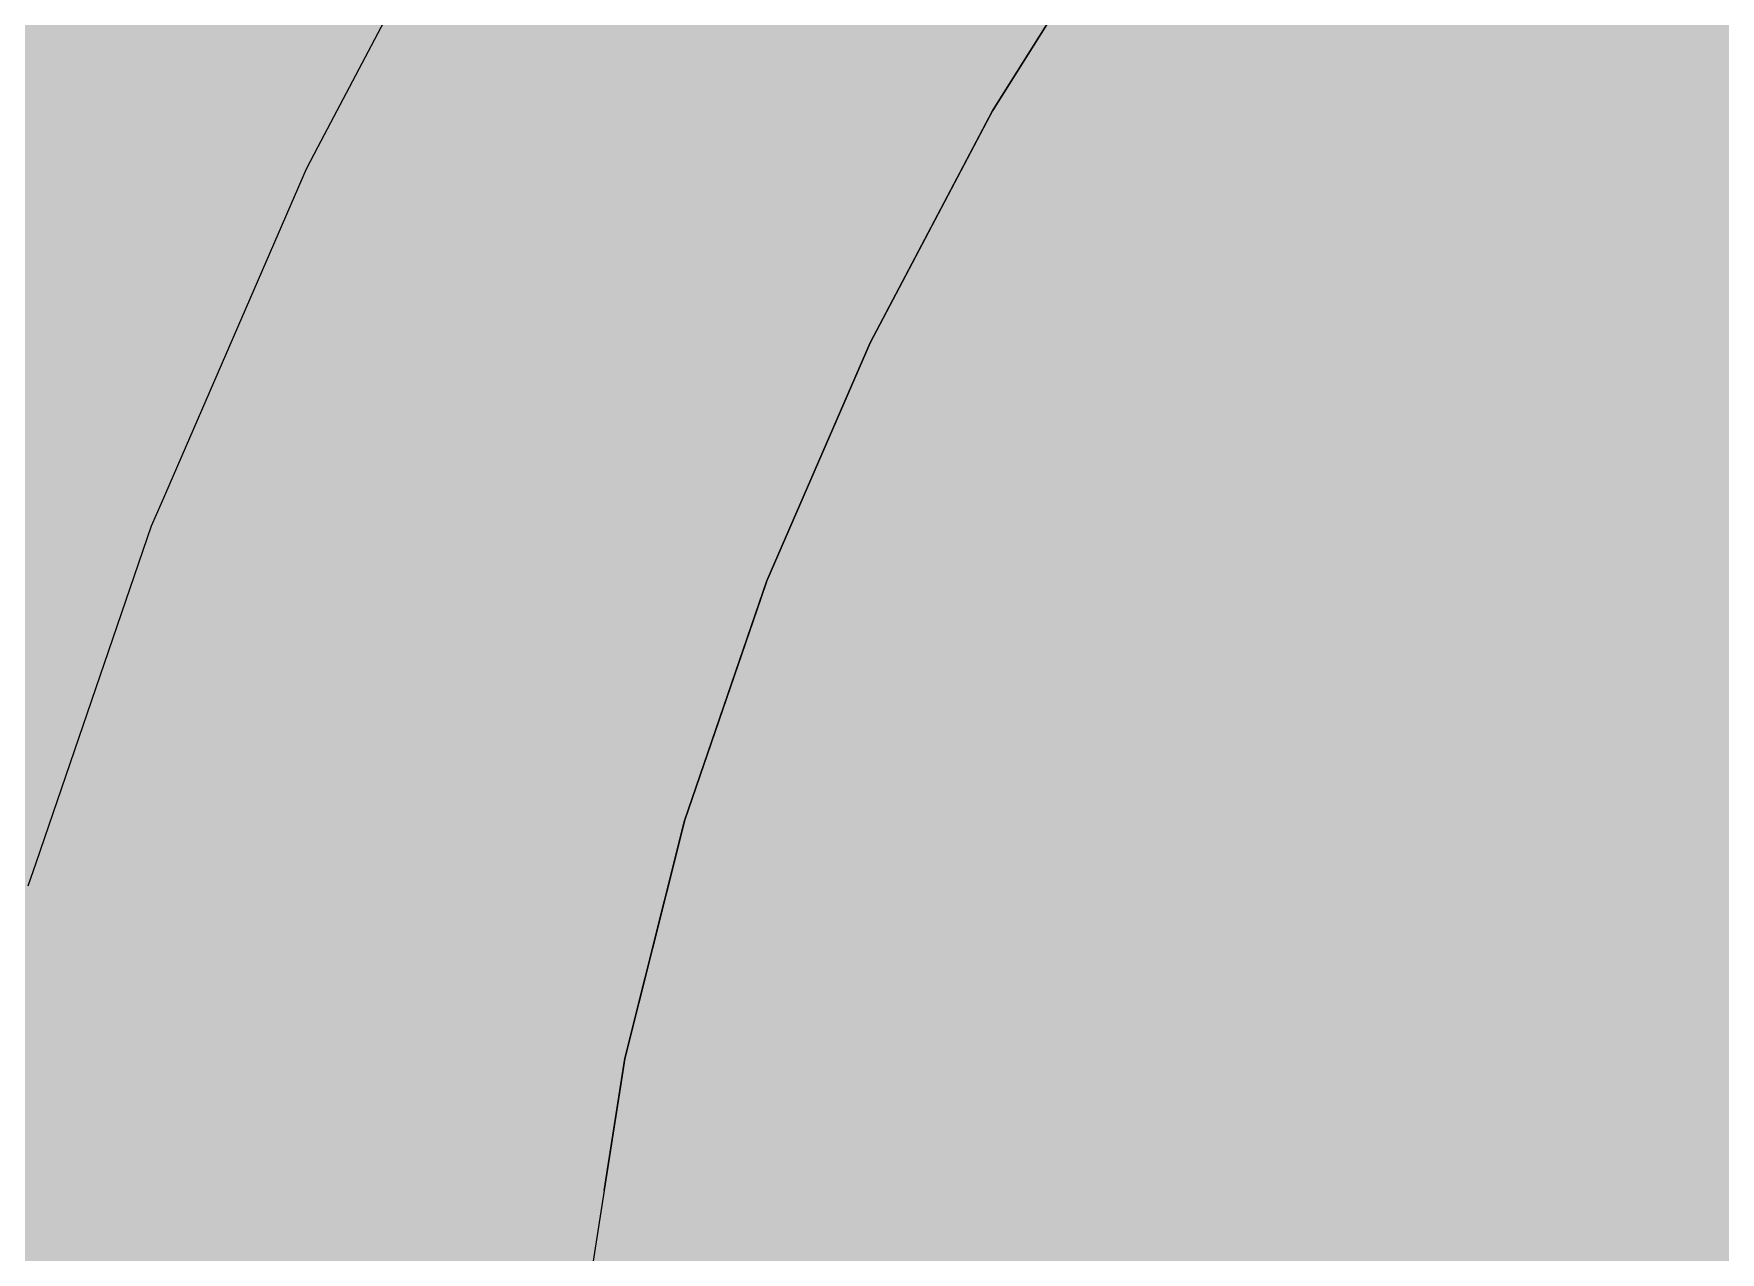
# Model space of a CAD drawing. Extents: x 0 to 297, y 0 to 210.
# Drawn here: x 194.43 to 199.47, y 174.85 to 178.48 of the extents above; entities that cross this region are included whole.
import ezdxf

# ---------------------------------------------------------------- set-up
doc = ezdxf.new("R2010")
doc.units = 0
doc.layers.add('SOMBRA', color=8, linetype='CONTINUOUS')
doc.layers.add('VISIBLE', color=7, linetype='CONTINUOUS')

msp = doc.modelspace()

# ---------------------------------------------------------------- linework, layer by layer
at = {"layer": 'SOMBRA', "color": 254}
for points in [[(199.1991, 180.6209), (234.5545, 160.2085), (199.7031, 181.0277)], [(234.5545, 160.2085), (199.1991, 180.6209), (199.1602, 180.5832)], [(198.6736, 180.1116), (234.029, 159.6991), (199.1602, 180.5832)], [(234.5545, 160.2085), (199.1602, 180.5832), (234.029, 159.6991)], [(234.029, 159.6991), (198.6736, 180.1116), (198.6367, 180.0693)], [(198.1759, 179.5408), (233.5312, 159.1283), (198.6367, 180.0693)], [(234.029, 159.6991), (198.6367, 180.0693), (233.5312, 159.1283)]]:
    msp.add_solid(points, dxfattribs=at)
at = {"layer": 'SOMBRA', "color": 253}
for points in [[(192.9688, 180.7539), (192.4549, 179.7806), (195.1031, 178.2516)], [(195.7972, 179.1209), (192.9688, 180.7539), (195.1031, 178.2516)], [(192.4549, 179.7806), (192.4199, 179.7144), (195.2483, 178.0814)], [(192.4549, 179.7806), (195.2483, 178.0814), (195.1031, 178.2516)], [(192.4199, 179.7144), (191.9869, 178.7161), (194.6351, 177.1871)], [(195.2483, 178.0814), (192.4199, 179.7144), (194.6351, 177.1871)], [(233.5312, 159.1283), (198.1759, 179.5408), (198.1417, 179.4947)], [(197.9991, 179.5227), (198.1145, 179.5003), (197.4688, 178.1559)], [(197.8747, 179.5217), (197.9991, 179.5227), (197.4688, 178.1559)], [(197.7433, 179.4974), (197.8747, 179.5217), (197.4688, 178.1559)], [(198.1145, 179.5003), (198.2188, 179.4549), (197.4688, 178.1559)], [(197.6072, 179.4501), (197.7433, 179.4974), (197.4688, 178.1559)], [(197.7144, 178.9183), (233.0698, 158.5059), (198.1417, 179.4947)], [(233.5312, 159.1283), (198.1417, 179.4947), (233.0698, 158.5059)], [(198.2188, 179.4549), (198.3103, 179.3873), (197.4688, 178.1559)], [(197.4688, 179.3806), (197.6072, 179.4501), (197.4688, 178.1559)], [(197.3303, 179.2902), (197.4688, 179.3806), (197.4688, 178.1559)], [(198.3103, 179.3873), (198.3873, 179.2986), (197.4688, 178.1559)], [(197.1943, 179.1804), (197.3303, 179.2902), (197.4688, 178.1559)], [(198.3873, 179.2986), (198.4487, 179.1903), (197.4688, 178.1559)], [(195.819, 178.3032), (193.7945, 178.484), (194.1029, 179.1949)], [(195.819, 178.3032), (194.1029, 179.1949), (196.1953, 178.549)], [(197.0629, 179.053), (197.1943, 179.1804), (197.4688, 178.1559)], [(198.4487, 179.1903), (198.4933, 179.0644), (197.4688, 178.1559)], [(195.7972, 179.1209), (195.1031, 178.2516), (195.2833, 178.1476)], [(196.9384, 178.9103), (197.0629, 179.053), (197.4688, 178.1559)], [(198.4933, 179.0644), (198.5204, 178.9229), (197.4688, 178.1559)], [(196.8231, 178.7547), (196.9384, 178.9103), (197.4688, 178.1559)], [(198.5204, 178.9229), (198.5294, 178.7682), (197.4688, 178.1559)], [(233.0698, 158.5059), (197.7144, 178.9183), (197.6835, 178.8692)], [(197.2972, 178.2549), (232.6525, 157.8425), (197.6835, 178.8692)], [(233.0698, 158.5059), (197.6835, 178.8692), (232.6525, 157.8425)], [(199.7802, 178.7752), (199.6796, 178.3749), (199.2288, 178.3302)], [(199.3089, 178.6489), (199.7802, 178.7752), (199.2288, 178.3302)], [(196.7188, 178.5889), (196.8231, 178.7547), (197.4688, 178.1559)], [(198.5294, 178.7682), (198.5204, 178.6031), (197.4688, 178.1559)], [(191.9869, 178.7161), (191.9574, 178.6481), (194.7859, 177.0151)], [(191.9869, 178.7161), (194.7859, 177.0151), (194.6351, 177.1871)], [(196.4589, 178.4676), (196.3519, 178.5006), (196.5687, 178.6755)], [(196.4589, 178.4676), (196.5687, 178.6755), (196.6343, 178.6376)], [(198.7308, 178.6926), (198.6983, 178.4853), (198.6087, 178.4613)], [(198.6388, 178.6535), (198.7308, 178.6926), (198.6087, 178.4613)], [(196.5326, 178.4449), (196.4589, 178.4676), (196.6343, 178.6376)], [(196.5326, 178.4449), (196.6343, 178.6376), (196.6784, 178.6122)], [(198.5769, 178.6272), (198.5484, 178.4451), (198.5111, 178.4352)], [(198.5387, 178.6109), (198.5769, 178.6272), (198.5111, 178.4352)], [(198.6388, 178.6535), (198.6087, 178.4613), (198.5484, 178.4451)], [(198.5769, 178.6272), (198.6388, 178.6535), (198.5484, 178.4451)], [(199.3089, 178.6489), (199.2288, 178.3302), (198.9518, 178.3028)], [(199.0193, 178.5713), (199.3089, 178.6489), (198.9518, 178.3028)], [(196.582, 178.4296), (196.5326, 178.4449), (196.6784, 178.6122)], [(196.582, 178.4296), (196.6784, 178.6122), (196.7057, 178.5964)], [(196.6127, 178.4201), (196.582, 178.4296), (196.7057, 178.5964)], [(196.6127, 178.4201), (196.7057, 178.5964), (196.7188, 178.5889)], [(196.6273, 178.4156), (196.6127, 178.4201), (196.7188, 178.5889)], [(196.6273, 178.4156), (196.7188, 178.5889), (197.4688, 178.1559)], [(198.5204, 178.6031), (198.4933, 178.4304), (197.4688, 178.1559)], [(198.5387, 178.6109), (198.5111, 178.4352), (198.4933, 178.4304)], [(198.5204, 178.6031), (198.5387, 178.6109), (198.4933, 178.4304)], [(196.0786, 178.28), (195.819, 178.3032), (196.1953, 178.549)], [(196.0786, 178.28), (196.1953, 178.549), (196.3519, 178.5006)], [(199.0193, 178.5713), (198.9518, 178.3028), (198.7694, 178.2847)], [(198.8285, 178.5202), (199.0193, 178.5713), (198.7694, 178.2847)], [(195.258, 177.9369), (193.5491, 177.7676), (193.7945, 178.484)], [(195.258, 177.9369), (193.7945, 178.484), (195.819, 178.3032)], [(196.2496, 178.2647), (196.0786, 178.28), (196.3519, 178.5006)], [(196.2496, 178.2647), (196.3519, 178.5006), (196.4589, 178.4676)], [(198.6983, 178.4853), (198.6448, 178.2724), (198.559, 178.2639)], [(198.6087, 178.4613), (198.6983, 178.4853), (198.559, 178.2639)], [(198.8285, 178.5202), (198.7694, 178.2847), (198.6448, 178.2724)], [(198.6983, 178.4853), (198.8285, 178.5202), (198.6448, 178.2724)], [(196.3664, 178.2543), (196.2496, 178.2647), (196.4589, 178.4676)], [(196.3664, 178.2543), (196.4589, 178.4676), (196.5326, 178.4449)], [(196.4468, 178.2471), (196.3664, 178.2543), (196.5326, 178.4449)], [(196.4468, 178.2471), (196.5326, 178.4449), (196.582, 178.4296)], [(196.5008, 178.2423), (196.4468, 178.2471), (196.582, 178.4296)], [(196.5008, 178.2423), (196.582, 178.4296), (196.6127, 178.4201)], [(198.4933, 178.4304), (198.4487, 178.2529), (197.4688, 178.1559)], [(198.5111, 178.4352), (198.4658, 178.2546), (198.4487, 178.2529)], [(198.4933, 178.4304), (198.5111, 178.4352), (198.4487, 178.2529)], [(198.5484, 178.4451), (198.5014, 178.2581), (198.4658, 178.2546)], [(198.5111, 178.4352), (198.5484, 178.4451), (198.4658, 178.2546)], [(198.6087, 178.4613), (198.559, 178.2639), (198.5014, 178.2581)], [(198.5484, 178.4451), (198.6087, 178.4613), (198.5014, 178.2581)], [(196.5342, 178.2393), (196.5008, 178.2423), (196.6127, 178.4201)], [(196.5342, 178.2393), (196.6127, 178.4201), (196.6273, 178.4156)], [(196.5502, 178.2379), (196.5342, 178.2393), (196.6273, 178.4156)], [(196.5502, 178.2379), (196.6273, 178.4156), (197.4688, 178.1559)], [(199.6796, 178.3749), (199.5412, 177.9708), (199.1186, 178.0085)], [(199.2288, 178.3302), (199.6796, 178.3749), (199.1186, 178.0085)], [(199.2288, 178.3302), (199.1186, 178.0085), (198.8589, 178.0317)], [(198.9518, 178.3028), (199.2288, 178.3302), (198.8589, 178.0317)], [(195.7087, 177.9815), (195.258, 177.9369), (195.819, 178.3032)], [(195.7087, 177.9815), (195.819, 178.3032), (196.0786, 178.28)], [(195.9858, 178.009), (195.7087, 177.9815), (196.0786, 178.28)], [(195.9858, 178.009), (196.0786, 178.28), (196.2496, 178.2647)], [(198.6448, 178.2724), (198.5712, 178.0574), (198.4908, 178.0646)], [(198.559, 178.2639), (198.6448, 178.2724), (198.4908, 178.0646)], [(198.7694, 178.2847), (198.6879, 178.047), (198.5712, 178.0574)], [(198.6448, 178.2724), (198.7694, 178.2847), (198.5712, 178.0574)], [(198.9518, 178.3028), (198.8589, 178.0317), (198.6879, 178.047)], [(198.7694, 178.2847), (198.9518, 178.3028), (198.6879, 178.047)], [(195.1031, 178.2516), (195.2483, 178.0814), (195.2833, 178.1476)], [(196.1682, 178.027), (195.9858, 178.009), (196.2496, 178.2647)], [(196.1682, 178.027), (196.2496, 178.2647), (196.3664, 178.2543)], [(196.2928, 178.0394), (196.1682, 178.027), (196.3664, 178.2543)], [(196.2928, 178.0394), (196.3664, 178.2543), (196.4468, 178.2471)], [(196.3785, 178.0479), (196.2928, 178.0394), (196.4468, 178.2471)], [(196.3785, 178.0479), (196.4468, 178.2471), (196.5008, 178.2423)], [(196.4362, 178.0536), (196.3785, 178.0479), (196.5008, 178.2423)], [(196.4362, 178.0536), (196.5008, 178.2423), (196.5342, 178.2393)], [(196.4718, 178.0571), (196.4362, 178.0536), (196.5342, 178.2393)], [(196.4718, 178.0571), (196.5342, 178.2393), (196.5502, 178.2379)], [(196.4889, 178.0588), (196.4718, 178.0571), (196.5502, 178.2379)], [(196.4889, 178.0588), (196.5502, 178.2379), (197.4688, 178.1559)], [(232.6525, 157.8425), (197.2972, 178.2549), (197.2701, 178.2036)], [(198.4487, 178.2529), (198.3873, 178.0738), (197.4688, 178.1559)], [(198.4658, 178.2546), (198.4033, 178.0724), (198.3873, 178.0738)], [(198.4487, 178.2529), (198.4658, 178.2546), (198.3873, 178.0738)], [(198.5014, 178.2581), (198.4367, 178.0694), (198.4033, 178.0724)], [(198.4658, 178.2546), (198.5014, 178.2581), (198.4033, 178.0724)], [(198.559, 178.2639), (198.4908, 178.0646), (198.4367, 178.0694)], [(198.5014, 178.2581), (198.559, 178.2639), (198.4367, 178.0694)], [(196.9313, 177.5619), (232.2866, 157.1494), (197.2701, 178.2036)], [(232.6525, 157.8425), (197.2701, 178.2036), (232.2866, 157.1494)], [(196.4172, 177.3889), (196.4081, 177.5435), (197.4688, 178.1559)], [(196.4081, 177.5435), (196.4172, 177.7086), (197.4688, 178.1559)], [(196.4443, 177.2474), (196.4172, 177.3889), (197.4688, 178.1559)], [(196.4172, 177.7086), (196.4443, 177.8813), (197.4688, 178.1559)], [(196.4889, 177.1214), (196.4443, 177.2474), (197.4688, 178.1559)], [(196.4443, 177.8813), (196.4889, 178.0588), (197.4688, 178.1559)], [(196.5502, 177.0132), (196.4889, 177.1214), (197.4688, 178.1559)], [(196.6273, 176.9245), (196.5502, 177.0132), (197.4688, 178.1559)], [(196.7188, 176.8568), (196.6273, 176.9245), (197.4688, 178.1559)], [(196.8231, 176.8114), (196.7188, 176.8568), (197.4688, 178.1559)], [(196.9384, 176.789), (196.8231, 176.8114), (197.4688, 178.1559)], [(197.0629, 176.79), (196.9384, 176.789), (197.4688, 178.1559)], [(197.1943, 176.8144), (197.0629, 176.79), (197.4688, 178.1559)], [(197.3303, 176.8617), (197.1943, 176.8144), (197.4688, 178.1559)], [(197.4688, 176.9311), (197.3303, 176.8617), (197.4688, 178.1559)], [(198.2188, 177.7228), (198.1145, 177.557), (197.4688, 178.1559)], [(198.3103, 177.8961), (198.2188, 177.7228), (197.4688, 178.1559)], [(198.1145, 177.557), (197.9991, 177.4014), (197.4688, 178.1559)], [(198.3873, 178.0738), (198.3103, 177.8961), (197.4688, 178.1559)], [(197.9991, 177.4014), (197.8747, 177.2587), (197.4688, 178.1559)], [(197.8747, 177.2587), (197.7433, 177.1313), (197.4688, 178.1559)], [(197.7433, 177.1313), (197.6072, 177.0215), (197.4688, 178.1559)], [(197.6072, 177.0215), (197.4688, 176.9311), (197.4688, 178.1559)], [(195.2483, 178.0814), (194.6351, 177.1871), (194.8153, 177.0831)], [(198.3873, 178.0738), (198.4033, 178.0724), (198.3103, 177.8961)], [(198.4033, 178.0724), (198.3249, 177.8916), (198.3103, 177.8961)], [(198.4033, 178.0724), (198.4367, 178.0694), (198.3249, 177.8916)], [(196.109, 177.7915), (195.9183, 177.7404), (196.1682, 178.027)], [(195.9183, 177.7404), (195.9858, 178.009), (196.1682, 178.027)], [(196.2392, 177.8264), (196.109, 177.7915), (196.2928, 178.0394)], [(196.109, 177.7915), (196.1682, 178.027), (196.2928, 178.0394)], [(196.3289, 177.8504), (196.2392, 177.8264), (196.3785, 178.0479)], [(196.2392, 177.8264), (196.2928, 178.0394), (196.3785, 178.0479)], [(196.3892, 177.8666), (196.3289, 177.8504), (196.4362, 178.0536)], [(196.3289, 177.8504), (196.3785, 178.0479), (196.4362, 178.0536)], [(196.4264, 177.8766), (196.3892, 177.8666), (196.4718, 178.0571)], [(196.3892, 177.8666), (196.4362, 178.0536), (196.4718, 178.0571)], [(196.4443, 177.8813), (196.4264, 177.8766), (196.4889, 178.0588)], [(196.4264, 177.8766), (196.4718, 178.0571), (196.4889, 178.0588)], [(198.4367, 178.0694), (198.3555, 177.8821), (198.3249, 177.8916)], [(198.4367, 178.0694), (198.4908, 178.0646), (198.3555, 177.8821)], [(198.4908, 178.0646), (198.405, 177.8669), (198.3555, 177.8821)], [(198.4908, 178.0646), (198.5712, 178.0574), (198.405, 177.8669)], [(198.5712, 178.0574), (198.4786, 177.8441), (198.405, 177.8669)], [(198.5712, 178.0574), (198.6879, 178.047), (198.4786, 177.8441)], [(198.6879, 178.047), (198.5856, 177.8111), (198.4786, 177.8441)], [(198.6879, 178.047), (198.8589, 178.0317), (198.5856, 177.8111)], [(198.8589, 178.0317), (198.7423, 177.7628), (198.5856, 177.8111)], [(198.8589, 178.0317), (199.1186, 178.0085), (198.7423, 177.7628)], [(195.6286, 177.6628), (195.1573, 177.5365), (195.7087, 177.9815)], [(195.1573, 177.5365), (195.258, 177.9369), (195.7087, 177.9815)], [(195.9183, 177.7404), (195.6286, 177.6628), (195.9858, 178.009)], [(195.6286, 177.6628), (195.7087, 177.9815), (195.9858, 178.009)], [(199.1186, 178.0085), (198.9802, 177.6893), (198.7423, 177.7628)], [(199.1186, 178.0085), (199.5412, 177.9708), (198.9802, 177.6893)], [(199.5412, 177.9708), (199.3673, 177.5698), (198.9802, 177.6893)], [(199.5412, 177.9708), (200.3203, 177.9012), (199.3673, 177.5698)], [(194.2883, 177.3037), (193.5491, 177.7676), (195.258, 177.9369)], [(195.1573, 177.5365), (194.2883, 177.3037), (195.258, 177.9369)], [(196.3989, 177.7008), (196.3606, 177.6845), (196.4264, 177.8766)], [(196.3606, 177.6845), (196.3892, 177.8666), (196.4264, 177.8766)], [(196.4172, 177.7086), (196.3989, 177.7008), (196.4443, 177.8813)], [(196.3989, 177.7008), (196.4264, 177.8766), (196.4443, 177.8813)], [(198.3103, 177.8961), (198.3249, 177.8916), (198.2188, 177.7228)], [(198.3249, 177.8916), (198.2318, 177.7153), (198.2188, 177.7228)], [(198.3249, 177.8916), (198.3555, 177.8821), (198.2318, 177.7153)], [(198.3555, 177.8821), (198.2591, 177.6996), (198.2318, 177.7153)], [(198.3555, 177.8821), (198.405, 177.8669), (198.2591, 177.6996)], [(200.3203, 177.9012), (200.081, 177.3495), (199.3673, 177.5698)], [(196.2068, 177.6191), (196.0731, 177.5622), (196.2392, 177.8264)], [(196.0731, 177.5622), (196.109, 177.7915), (196.2392, 177.8264)], [(196.2988, 177.6582), (196.2068, 177.6191), (196.3289, 177.8504)], [(196.2068, 177.6191), (196.2392, 177.8264), (196.3289, 177.8504)], [(196.3606, 177.6845), (196.2988, 177.6582), (196.3892, 177.8666)], [(196.2988, 177.6582), (196.3289, 177.8504), (196.3892, 177.8666)], [(198.405, 177.8669), (198.3032, 177.6741), (198.2591, 177.6996)], [(198.405, 177.8669), (198.4786, 177.8441), (198.3032, 177.6741)], [(198.4786, 177.8441), (198.3689, 177.6362), (198.3032, 177.6741)], [(198.4786, 177.8441), (198.5856, 177.8111), (198.3689, 177.6362)], [(196.0731, 177.5622), (195.8773, 177.479), (196.109, 177.7915)], [(195.8773, 177.479), (195.9183, 177.7404), (196.109, 177.7915)], [(198.5856, 177.8111), (198.4642, 177.5812), (198.3689, 177.6362)], [(198.5856, 177.8111), (198.7423, 177.7628), (198.4642, 177.5812)], [(195.8773, 177.479), (195.58, 177.3525), (195.9183, 177.7404)], [(195.58, 177.3525), (195.6286, 177.6628), (195.9183, 177.7404)], [(198.2188, 177.7228), (198.2318, 177.7153), (198.1145, 177.557)], [(198.7423, 177.7628), (198.6038, 177.5005), (198.4642, 177.5812)], [(198.7423, 177.7628), (198.9802, 177.6893), (198.6038, 177.5005)], [(196.3511, 177.5105), (196.2887, 177.4745), (196.3606, 177.6845)], [(196.2887, 177.4745), (196.2988, 177.6582), (196.3606, 177.6845)], [(196.3897, 177.5328), (196.3511, 177.5105), (196.3989, 177.7008)], [(196.3511, 177.5105), (196.3606, 177.6845), (196.3989, 177.7008)], [(196.4081, 177.5435), (196.3897, 177.5328), (196.4172, 177.7086)], [(196.3897, 177.5328), (196.3989, 177.7008), (196.4172, 177.7086)], [(198.2318, 177.7153), (198.1257, 177.5466), (198.1145, 177.557)], [(198.2318, 177.7153), (198.2591, 177.6996), (198.1257, 177.5466)], [(198.2591, 177.6996), (198.1492, 177.5248), (198.1257, 177.5466)], [(198.2591, 177.6996), (198.3032, 177.6741), (198.1492, 177.5248)], [(198.3032, 177.6741), (198.1872, 177.4896), (198.1492, 177.5248)], [(198.3032, 177.6741), (198.3689, 177.6362), (198.1872, 177.4896)], [(198.9802, 177.6893), (198.8159, 177.3781), (198.6038, 177.5005)], [(198.9802, 177.6893), (199.3673, 177.5698), (198.8159, 177.3781)], [(195.58, 177.3525), (195.0963, 177.1468), (195.6286, 177.6628)], [(195.0963, 177.1468), (195.1573, 177.5365), (195.6286, 177.6628)], [(196.1959, 177.4209), (196.061, 177.3431), (196.2068, 177.6191)], [(196.061, 177.3431), (196.0731, 177.5622), (196.2068, 177.6191)], [(196.2887, 177.4745), (196.1959, 177.4209), (196.2988, 177.6582)], [(196.1959, 177.4209), (196.2068, 177.6191), (196.2988, 177.6582)], [(198.3689, 177.6362), (198.2437, 177.4371), (198.1872, 177.4896)], [(198.3689, 177.6362), (198.4642, 177.5812), (198.2437, 177.4371)], [(198.4642, 177.5812), (198.3258, 177.361), (198.2437, 177.4371)], [(198.4642, 177.5812), (198.6038, 177.5005), (198.3258, 177.361)], [(199.3673, 177.5698), (199.1609, 177.1789), (198.8159, 177.3781)], [(199.3673, 177.5698), (200.081, 177.3495), (199.1609, 177.1789)], [(195.0963, 177.1468), (194.2043, 176.7674), (195.1573, 177.5365)], [(194.2043, 176.7674), (194.2883, 177.3037), (195.1573, 177.5365)], [(196.061, 177.3431), (195.8636, 177.2291), (196.0731, 177.5622)], [(195.8636, 177.2291), (195.8773, 177.479), (196.0731, 177.5622)], [(196.3606, 177.3476), (196.3511, 177.5105), (196.3897, 177.5328)], [(196.3989, 177.3755), (196.3606, 177.3476), (196.3897, 177.5328)], [(196.3989, 177.3755), (196.3897, 177.5328), (196.4081, 177.5435)], [(196.4172, 177.3889), (196.3989, 177.3755), (196.4081, 177.5435)], [(232.2866, 157.1494), (196.9313, 177.5619), (196.9085, 177.5092)], [(198.1145, 177.557), (198.1257, 177.5466), (197.9991, 177.4014)], [(198.1257, 177.5466), (198.0083, 177.3882), (197.9991, 177.4014)], [(198.1257, 177.5466), (198.1492, 177.5248), (198.0083, 177.3882)], [(198.1492, 177.5248), (198.0276, 177.3608), (198.0083, 177.3882)], [(198.1492, 177.5248), (198.1872, 177.4896), (198.0276, 177.3608)], [(195.8636, 177.2291), (195.5637, 177.056), (195.8773, 177.479)], [(195.5637, 177.056), (195.58, 177.3525), (195.8773, 177.479)], [(196.2068, 177.2354), (196.1959, 177.4209), (196.2887, 177.4745)], [(196.2988, 177.3025), (196.2068, 177.2354), (196.2887, 177.4745)], [(196.2988, 177.3025), (196.2887, 177.4745), (196.3511, 177.5105)], [(196.3606, 177.3476), (196.2988, 177.3025), (196.3511, 177.5105)], [(196.623, 176.851), (231.9783, 156.4386), (196.9085, 177.5092)], [(232.2866, 157.1494), (196.9085, 177.5092), (231.9783, 156.4386)], [(198.1872, 177.4896), (198.0588, 177.3164), (198.0276, 177.3608)], [(198.1872, 177.4896), (198.2437, 177.4371), (198.0588, 177.3164)], [(198.6038, 177.5005), (198.446, 177.2495), (198.3258, 177.361)], [(198.6038, 177.5005), (198.8159, 177.3781), (198.446, 177.2495)], [(196.0731, 177.1379), (196.061, 177.3431), (196.1959, 177.4209)], [(196.2068, 177.2354), (196.0731, 177.1379), (196.1959, 177.4209)], [(198.2437, 177.4371), (198.1052, 177.2504), (198.0588, 177.3164)], [(198.2437, 177.4371), (198.3258, 177.361), (198.1052, 177.2504)], [(196.3892, 177.1985), (196.3606, 177.3476), (196.3989, 177.3755)], [(196.4264, 177.2315), (196.3892, 177.1985), (196.3989, 177.3755)], [(196.4264, 177.2315), (196.3989, 177.3755), (196.4172, 177.3889)], [(196.4443, 177.2474), (196.4264, 177.2315), (196.4172, 177.3889)], [(197.9991, 177.4014), (198.0083, 177.3882), (197.8747, 177.2587)], [(198.0083, 177.3882), (197.8817, 177.2431), (197.8747, 177.2587)], [(198.0083, 177.3882), (198.0276, 177.3608), (197.8817, 177.2431)], [(198.8159, 177.3781), (198.6285, 177.0802), (198.446, 177.2495)], [(198.8159, 177.3781), (199.1609, 177.1789), (198.6285, 177.0802)], [(195.5637, 177.056), (195.0758, 176.7743), (195.58, 177.3525)], [(195.0758, 176.7743), (195.0963, 177.1468), (195.58, 177.3525)], [(195.8773, 176.9951), (195.8636, 177.2291), (196.061, 177.3431)], [(196.0731, 177.1379), (195.8773, 176.9951), (196.061, 177.3431)], [(196.3289, 177.1451), (196.2988, 177.3025), (196.3606, 177.3476)], [(196.3892, 177.1985), (196.3289, 177.1451), (196.3606, 177.3476)], [(198.0276, 177.3608), (197.8965, 177.2104), (197.8817, 177.2431)], [(198.0276, 177.3608), (198.0588, 177.3164), (197.8965, 177.2104)], [(198.0588, 177.3164), (197.9204, 177.1577), (197.8965, 177.2104)], [(198.0588, 177.3164), (198.1052, 177.2504), (197.9204, 177.1577)], [(198.3258, 177.361), (198.1726, 177.1545), (198.1052, 177.2504)], [(198.3258, 177.361), (198.446, 177.2495), (198.1726, 177.1545)], [(200.081, 177.3495), (199.797, 176.8116), (199.1609, 177.1789)], [(196.2392, 177.0656), (196.2068, 177.2354), (196.2988, 177.3025)], [(196.3289, 177.1451), (196.2392, 177.0656), (196.2988, 177.3025)], [(195.58, 176.7783), (195.5637, 177.056), (195.8636, 177.2291)], [(195.8773, 176.9951), (195.58, 176.7783), (195.8636, 177.2291)], [(196.109, 176.9501), (196.0731, 177.1379), (196.2068, 177.2354)], [(196.2392, 177.0656), (196.109, 176.9501), (196.2068, 177.2354)], [(196.4362, 177.0658), (196.3892, 177.1985), (196.4264, 177.2315)], [(196.4718, 177.1034), (196.4264, 177.2315), (196.4443, 177.2474)], [(196.4718, 177.1034), (196.4362, 177.0658), (196.4264, 177.2315)], [(196.4889, 177.1214), (196.4718, 177.1034), (196.4443, 177.2474)], [(197.8747, 177.2587), (197.8817, 177.2431), (197.7433, 177.1313)], [(197.8817, 177.2431), (197.7481, 177.1135), (197.7433, 177.1313)], [(197.8817, 177.2431), (197.8965, 177.2104), (197.7481, 177.1135)], [(198.1052, 177.2504), (197.9559, 177.0791), (197.9204, 177.1577)], [(198.1052, 177.2504), (198.1726, 177.1545), (197.9559, 177.0791)], [(198.446, 177.2495), (198.2714, 177.014), (198.1726, 177.1545)], [(198.446, 177.2495), (198.6285, 177.0802), (198.2714, 177.014)], [(194.6351, 177.1871), (194.7859, 177.0151), (194.8153, 177.0831)], [(196.3785, 177.0049), (196.3289, 177.1451), (196.3892, 177.1985)], [(196.4362, 177.0658), (196.3785, 177.0049), (196.3892, 177.1985)], [(197.8965, 177.2104), (197.7581, 177.0762), (197.7481, 177.1135)], [(197.8965, 177.2104), (197.9204, 177.1577), (197.7581, 177.0762)], [(199.1609, 177.1789), (198.9255, 176.8047), (198.6285, 177.0802)], [(199.1609, 177.1789), (199.797, 176.8116), (198.9255, 176.8047)], [(195.0758, 176.7743), (194.1761, 176.2548), (195.0963, 177.1468)], [(194.1761, 176.2548), (194.2043, 176.7674), (195.0963, 177.1468)], [(195.9183, 176.7809), (195.8773, 176.9951), (196.0731, 177.1379)], [(196.109, 176.9501), (195.9183, 176.7809), (196.0731, 177.1379)], [(196.2928, 176.9144), (196.2392, 177.0656), (196.3289, 177.1451)], [(196.3785, 177.0049), (196.2928, 176.9144), (196.3289, 177.1451)], [(196.5342, 176.9933), (196.4718, 177.1034), (196.4889, 177.1214)], [(196.5502, 177.0132), (196.5342, 176.9933), (196.4889, 177.1214)], [(197.7433, 177.1313), (197.7481, 177.1135), (197.6072, 177.0215)], [(197.7481, 177.1135), (197.6096, 177.0018), (197.6072, 177.0215)], [(197.7481, 177.1135), (197.7581, 177.0762), (197.6096, 177.0018)], [(197.9204, 177.1577), (197.7742, 177.016), (197.7581, 177.0762)], [(197.9204, 177.1577), (197.9559, 177.0791), (197.7742, 177.016)], [(198.1726, 177.1545), (198.0075, 176.9651), (197.9559, 177.0791)], [(198.1726, 177.1545), (198.2714, 177.014), (198.0075, 176.9651)], [(196.1682, 176.7829), (196.109, 176.9501), (196.2392, 177.0656)], [(196.2928, 176.9144), (196.1682, 176.7829), (196.2392, 177.0656)], [(196.4468, 176.8845), (196.3785, 177.0049), (196.4362, 177.0658)], [(196.5008, 176.9517), (196.4362, 177.0658), (196.4718, 177.1034)], [(196.5008, 176.9517), (196.4468, 176.8845), (196.4362, 177.0658)], [(196.5342, 176.9933), (196.5008, 176.9517), (196.4718, 177.1034)], [(197.7581, 177.0762), (197.6147, 176.9605), (197.6096, 177.0018)], [(197.7581, 177.0762), (197.7742, 177.016), (197.6147, 176.9605)], [(197.9559, 177.0791), (197.7982, 176.9263), (197.7742, 177.016)], [(197.9559, 177.0791), (198.0075, 176.9651), (197.7982, 176.9263)], [(198.6285, 177.0802), (198.4213, 176.8007), (198.2714, 177.014)], [(198.6285, 177.0802), (198.9255, 176.8047), (198.4213, 176.8007)], [(195.0963, 176.4254), (195.0758, 176.7743), (195.5637, 177.056)], [(195.58, 176.7783), (195.0963, 176.4254), (195.5637, 177.056)], [(196.6127, 176.903), (196.5342, 176.9933), (196.5502, 177.0132)], [(196.6273, 176.9245), (196.6127, 176.903), (196.5502, 177.0132)], [(197.6072, 177.0215), (197.6096, 177.0018), (197.4688, 176.9311)], [(197.7742, 177.016), (197.6228, 176.8938), (197.6147, 176.9605)], [(197.7742, 177.016), (197.7982, 176.9263), (197.6228, 176.8938)], [(198.2714, 177.014), (198.0831, 176.7981), (198.0075, 176.9651)], [(198.2714, 177.014), (198.4213, 176.8007), (198.0831, 176.7981)], [(195.6286, 176.5241), (195.58, 176.7783), (195.8773, 176.9951)], [(195.9183, 176.7809), (195.6286, 176.5241), (195.8773, 176.9951)], [(196.3664, 176.7845), (196.2928, 176.9144), (196.3785, 177.0049)], [(196.4468, 176.8845), (196.3664, 176.7845), (196.3785, 177.0049)], [(196.582, 176.8582), (196.5008, 176.9517), (196.5342, 176.9933)], [(196.6127, 176.903), (196.582, 176.8582), (196.5342, 176.9933)], [(197.6096, 177.0018), (197.6147, 176.9605), (197.4688, 176.9098)], [(197.6096, 177.0018), (197.4688, 176.9098), (197.4688, 176.9311)], [(198.0075, 176.9651), (197.8331, 176.7961), (197.7982, 176.9263)], [(198.0075, 176.9651), (198.0831, 176.7981), (197.8331, 176.7961)], [(195.9858, 176.5903), (195.9183, 176.7809), (196.109, 176.9501)], [(196.1682, 176.7829), (195.9858, 176.5903), (196.109, 176.9501)], [(196.2496, 176.6392), (196.1682, 176.7829), (196.2928, 176.9144)], [(196.3664, 176.7845), (196.2496, 176.6392), (196.2928, 176.9144)], [(196.5325, 176.7858), (196.4468, 176.8845), (196.5008, 176.9517)], [(196.582, 176.8582), (196.5325, 176.7858), (196.5008, 176.9517)], [(196.7057, 176.8342), (196.6127, 176.903), (196.6273, 176.9245)], [(196.7188, 176.8568), (196.7057, 176.8342), (196.6273, 176.9245)], [(197.4688, 176.9311), (197.4688, 176.9098), (197.3303, 176.8617)], [(197.6147, 176.9605), (197.6228, 176.8938), (197.4688, 176.8652)], [(197.6147, 176.9605), (197.4688, 176.8652), (197.4688, 176.9098)], [(197.7982, 176.9263), (197.6349, 176.7945), (197.6228, 176.8938)], [(197.7982, 176.9263), (197.8331, 176.7961), (197.6349, 176.7945)], [(196.4589, 176.678), (196.3664, 176.7845), (196.4468, 176.8845)], [(196.5325, 176.7858), (196.4589, 176.678), (196.4468, 176.8845)], [(196.6784, 176.787), (196.582, 176.8582), (196.6127, 176.903)], [(196.7057, 176.8342), (196.6784, 176.787), (196.6127, 176.903)], [(197.3303, 176.8617), (197.3279, 176.8391), (197.1943, 176.8144)], [(197.4688, 176.8652), (197.4688, 176.7932), (197.3229, 176.7921)], [(197.4688, 176.8652), (197.3229, 176.7921), (197.3279, 176.8391)], [(197.4688, 176.9098), (197.4688, 176.8652), (197.3279, 176.8391)], [(197.4688, 176.9098), (197.3279, 176.8391), (197.3303, 176.8617)], [(197.6228, 176.8938), (197.6349, 176.7945), (197.4688, 176.7932)], [(197.6228, 176.8938), (197.4688, 176.7932), (197.4688, 176.8652)], [(196.6343, 176.7106), (196.5325, 176.7858), (196.582, 176.8582)], [(196.6784, 176.787), (196.6343, 176.7106), (196.582, 176.8582)], [(196.7884, 176.7391), (196.6784, 176.787), (196.7057, 176.8342)], [(196.8118, 176.788), (196.7057, 176.8342), (196.7188, 176.8568)], [(196.8118, 176.788), (196.7884, 176.7391), (196.7057, 176.8342)], [(196.8231, 176.8114), (196.8118, 176.788), (196.7188, 176.8568)], [(196.9292, 176.7652), (196.8118, 176.788), (196.8231, 176.8114)], [(196.9384, 176.789), (196.9292, 176.7652), (196.8231, 176.8114)], [(197.1943, 176.8144), (197.1895, 176.791), (197.0629, 176.79)], [(197.3279, 176.8391), (197.3229, 176.7921), (197.1895, 176.791)], [(197.3279, 176.8391), (197.1895, 176.791), (197.1943, 176.8144)], [(199.797, 176.8116), (199.4732, 176.2968), (198.9255, 176.8047)], [(194.2043, 175.7748), (194.1761, 176.2548), (195.0758, 176.7743)], [(195.0963, 176.4254), (194.2043, 175.7748), (195.0758, 176.7743)], [(195.1573, 176.1062), (195.0963, 176.4254), (195.58, 176.7783)], [(195.6286, 176.5241), (195.1573, 176.1062), (195.58, 176.7783)], [(195.7087, 176.2979), (195.6286, 176.5241), (195.9183, 176.7809)], [(195.9858, 176.5903), (195.7087, 176.2979), (195.9183, 176.7809)], [(196.0786, 176.4265), (195.9858, 176.5903), (196.1682, 176.7829)], [(196.2496, 176.6392), (196.0786, 176.4265), (196.1682, 176.7829)], [(196.3519, 176.5215), (196.2496, 176.6392), (196.3664, 176.7845)], [(196.4589, 176.678), (196.3519, 176.5215), (196.3664, 176.7845)], [(196.5687, 176.5969), (196.4589, 176.678), (196.5325, 176.7858)], [(196.6343, 176.7106), (196.5687, 176.5969), (196.5325, 176.7858)], [(196.7504, 176.66), (196.6343, 176.7106), (196.6784, 176.787)], [(196.7884, 176.7391), (196.7504, 176.66), (196.6784, 176.787)], [(196.9099, 176.7155), (196.7884, 176.7391), (196.8118, 176.788)], [(196.9292, 176.7652), (196.9099, 176.7155), (196.8118, 176.788)], [(197.041, 176.7165), (196.9099, 176.7155), (196.9292, 176.7652)], [(197.0558, 176.7662), (196.9292, 176.7652), (196.9384, 176.789)], [(197.0558, 176.7662), (197.041, 176.7165), (196.9292, 176.7652)], [(197.0629, 176.79), (197.0558, 176.7662), (196.9384, 176.789)], [(197.1795, 176.7422), (197.041, 176.7165), (197.0558, 176.7662)], [(197.1895, 176.791), (197.1795, 176.7422), (197.0558, 176.7662)], [(197.1895, 176.791), (197.0558, 176.7662), (197.0629, 176.79)], [(197.3229, 176.7921), (197.3147, 176.7159), (197.1795, 176.7422)], [(197.3229, 176.7921), (197.1795, 176.7422), (197.1895, 176.791)], [(197.4688, 176.7932), (197.4688, 176.686), (197.3147, 176.7159)], [(197.4688, 176.7932), (197.3147, 176.7159), (197.3229, 176.7921)], [(197.6349, 176.7945), (197.6525, 176.6503), (197.4688, 176.686)], [(197.6349, 176.7945), (197.4688, 176.686), (197.4688, 176.7932)], [(197.8331, 176.7961), (197.6525, 176.6503), (197.6349, 176.7945)], [(197.8331, 176.7961), (197.8842, 176.6053), (197.6525, 176.6503)], [(198.0831, 176.7981), (197.8842, 176.6053), (197.8331, 176.7961)], [(198.0831, 176.7981), (198.1978, 176.5444), (197.8842, 176.6053)], [(198.4213, 176.8007), (198.1978, 176.5444), (198.0831, 176.7981)], [(198.4213, 176.8007), (198.6653, 176.4537), (198.1978, 176.5444)], [(198.9255, 176.8047), (198.6653, 176.4537), (198.4213, 176.8007)], [(198.9255, 176.8047), (199.4732, 176.2968), (198.6653, 176.4537)], [(196.6939, 176.5424), (196.5687, 176.5969), (196.6343, 176.7106)], [(196.7504, 176.66), (196.6939, 176.5424), (196.6343, 176.7106)], [(196.8787, 176.6351), (196.7504, 176.66), (196.7884, 176.7391)], [(196.9099, 176.7155), (196.8787, 176.6351), (196.7884, 176.7391)], [(197.0172, 176.6362), (196.8787, 176.6351), (196.9099, 176.7155)], [(197.041, 176.7165), (197.0172, 176.6362), (196.9099, 176.7155)], [(197.1633, 176.6633), (197.0172, 176.6362), (197.041, 176.7165)], [(197.1795, 176.7422), (197.1633, 176.6633), (197.041, 176.7165)], [(197.3147, 176.7159), (197.1633, 176.6633), (197.1795, 176.7422)], [(197.3147, 176.7159), (197.3026, 176.6027), (197.1633, 176.6633)], [(197.4688, 176.686), (197.3026, 176.6027), (197.3147, 176.7159)], [(196.4734, 176.4317), (196.3519, 176.5215), (196.4589, 176.678)], [(196.5687, 176.5969), (196.4734, 176.4317), (196.4589, 176.678)], [(196.8323, 176.5155), (196.6939, 176.5424), (196.7504, 176.66)], [(196.8787, 176.6351), (196.8323, 176.5155), (196.7504, 176.66)], [(197.1633, 176.6633), (197.1393, 176.5459), (197.0172, 176.6362)], [(197.3026, 176.6027), (197.1393, 176.5459), (197.1633, 176.6633)], [(197.4688, 176.686), (197.4688, 176.5303), (197.3026, 176.6027)], [(197.6525, 176.6503), (197.4688, 176.5303), (197.4688, 176.686)], [(196.1953, 176.2922), (196.0786, 176.4265), (196.2496, 176.6392)], [(196.3519, 176.5215), (196.1953, 176.2922), (196.2496, 176.6392)], [(196.9817, 176.5167), (196.8323, 176.5155), (196.8787, 176.6351)], [(197.0172, 176.6362), (196.9817, 176.5167), (196.8787, 176.6351)], [(197.1393, 176.5459), (196.9817, 176.5167), (197.0172, 176.6362)], [(197.6525, 176.6503), (197.6783, 176.4391), (197.4688, 176.5303)], [(197.8842, 176.6053), (197.6783, 176.4391), (197.6525, 176.6503)], [(195.819, 176.1034), (195.7087, 176.2979), (195.9858, 176.5903)], [(196.0786, 176.4265), (195.819, 176.1034), (195.9858, 176.5903)], [(196.6118, 176.3715), (196.4734, 176.4317), (196.5687, 176.5969)], [(196.6939, 176.5424), (196.6118, 176.3715), (196.5687, 176.5969)], [(197.3026, 176.6027), (197.285, 176.4382), (197.1393, 176.5459)], [(197.4688, 176.5303), (197.285, 176.4382), (197.3026, 176.6027)], [(197.8842, 176.6053), (197.9618, 176.3157), (197.6783, 176.4391)], [(198.1978, 176.5444), (197.9618, 176.3157), (197.8842, 176.6053)], [(195.2579, 175.822), (195.1573, 176.1062), (195.6286, 176.5241)], [(195.7087, 176.2979), (195.2579, 175.822), (195.6286, 176.5241)], [(196.3337, 176.1899), (196.1953, 176.2922), (196.3519, 176.5215)], [(196.4734, 176.4317), (196.3337, 176.1899), (196.3519, 176.5215)], [(196.7649, 176.3417), (196.6118, 176.3715), (196.6939, 176.5424)], [(196.8323, 176.5155), (196.7649, 176.3417), (196.6939, 176.5424)], [(196.9301, 176.3431), (196.7649, 176.3417), (196.8323, 176.5155)], [(196.9817, 176.5167), (196.9301, 176.3431), (196.8323, 176.5155)], [(197.1044, 176.3754), (196.9301, 176.3431), (196.9817, 176.5167)], [(197.1393, 176.5459), (197.1044, 176.3754), (196.9817, 176.5167)], [(197.285, 176.4382), (197.1044, 176.3754), (197.1393, 176.5459)], [(197.4688, 176.5303), (197.4688, 176.3023), (197.285, 176.4382)], [(197.6783, 176.4391), (197.4688, 176.3023), (197.4688, 176.5303)], [(198.1978, 176.5444), (198.3845, 176.1317), (197.9618, 176.3157)], [(198.6653, 176.4537), (198.3845, 176.1317), (198.1978, 176.5444)], [(194.2883, 175.3356), (194.2043, 175.7748), (195.0963, 176.4254)], [(195.1573, 176.1062), (194.2883, 175.3356), (195.0963, 176.4254)], [(195.9574, 175.9441), (195.819, 176.1034), (196.0786, 176.4265)], [(196.1953, 176.2922), (195.9574, 175.9441), (196.0786, 176.4265)], [(196.4916, 176.1212), (196.3337, 176.1899), (196.4734, 176.4317)], [(196.6118, 176.3715), (196.4916, 176.1212), (196.4734, 176.4317)], [(197.285, 176.4382), (197.2593, 176.1972), (197.1044, 176.3754)], [(197.4688, 176.3023), (197.2593, 176.1972), (197.285, 176.4382)], [(197.6783, 176.4391), (197.7174, 176.1185), (197.4688, 176.3023)], [(197.9618, 176.3157), (197.7174, 176.1185), (197.6783, 176.4391)], [(198.6653, 176.4537), (199.1151, 175.8137), (198.3845, 176.1317)], [(199.4732, 176.2968), (199.1151, 175.8137), (198.6653, 176.4537)], [(196.6662, 176.0873), (196.4916, 176.1212), (196.6118, 176.3715)], [(196.7649, 176.3417), (196.6662, 176.0873), (196.6118, 176.3715)], [(197.1044, 176.3754), (197.0533, 176.1256), (196.9301, 176.3431)], [(197.2593, 176.1972), (197.0533, 176.1256), (197.1044, 176.3754)], [(196.8545, 176.0888), (196.6662, 176.0873), (196.7649, 176.3417)], [(196.9301, 176.3431), (196.8545, 176.0888), (196.7649, 176.3417)], [(197.0533, 176.1256), (196.8545, 176.0888), (196.9301, 176.3431)], [(197.9618, 176.3157), (198.0881, 175.8444), (197.7174, 176.1185)], [(198.3845, 176.1317), (198.0881, 175.8444), (197.9618, 176.3157)], [(195.3964, 175.5778), (195.2579, 175.822), (195.7087, 176.2979)], [(195.819, 176.1034), (195.3964, 175.5778), (195.7087, 176.2979)], [(196.1217, 175.8227), (195.9574, 175.9441), (196.1953, 176.2922)], [(196.3337, 176.1899), (196.1217, 175.8227), (196.1953, 176.2922)], [(197.4688, 176.3023), (197.4688, 175.9561), (197.2593, 176.1972)], [(197.7174, 176.1185), (197.4688, 175.9561), (197.4688, 176.3023)], [(199.4732, 176.2968), (199.853, 175.4925), (199.1151, 175.8137)], [(196.3091, 175.7411), (196.1217, 175.8227), (196.3337, 176.1899)], [(196.4916, 176.1212), (196.3091, 175.7411), (196.3337, 176.1899)], [(197.2593, 176.1972), (197.2201, 175.8314), (197.0533, 176.1256)], [(197.4688, 175.9561), (197.2201, 175.8314), (197.2593, 176.1972)], [(194.4268, 174.9446), (194.2883, 175.3356), (195.1573, 176.1062)], [(195.2579, 175.822), (194.4268, 174.9446), (195.1573, 176.1062)], [(196.5163, 175.7009), (196.3091, 175.7411), (196.4916, 176.1212)], [(196.6662, 176.0873), (196.5163, 175.7009), (196.4916, 176.1212)], [(197.0533, 176.1256), (196.9757, 175.7464), (196.8545, 176.0888)], [(197.2201, 175.8314), (196.9757, 175.7464), (197.0533, 176.1256)], [(197.7174, 176.1185), (197.7811, 175.5967), (197.4688, 175.9561)], [(198.0881, 175.8444), (197.7811, 175.5967), (197.7174, 176.1185)], [(198.3845, 176.1317), (198.7288, 175.3707), (198.0881, 175.8444)], [(199.1151, 175.8137), (198.7288, 175.3707), (198.3845, 176.1317)], [(195.5703, 175.3777), (195.3964, 175.5778), (195.819, 176.1034)], [(195.9574, 175.9441), (195.5703, 175.3777), (195.819, 176.1034)], [(196.7397, 175.7026), (196.5163, 175.7009), (196.6662, 176.0873)], [(196.8545, 176.0888), (196.7397, 175.7026), (196.6662, 176.0873)], [(196.9757, 175.7464), (196.7397, 175.7026), (196.8545, 176.0888)], [(197.4688, 175.9561), (197.4688, 175.3927), (197.2201, 175.8314)], [(197.7811, 175.5967), (197.4688, 175.3927), (197.4688, 175.9561)], [(195.7767, 175.2251), (195.5703, 175.3777), (195.9574, 175.9441)], [(196.1217, 175.8227), (195.7767, 175.2251), (195.9574, 175.9441)], [(194.6173, 174.6085), (194.4268, 174.9446), (195.2579, 175.822)], [(195.3964, 175.5778), (194.6173, 174.6085), (195.2579, 175.822)], [(196.012, 175.1226), (195.7767, 175.2251), (196.1217, 175.8227)], [(196.3091, 175.7411), (196.012, 175.1226), (196.1217, 175.8227)], [(197.2201, 175.8314), (197.1564, 175.236), (196.9757, 175.7464)], [(197.4688, 175.3927), (197.1564, 175.236), (197.2201, 175.8314)], [(198.0881, 175.8444), (198.321, 174.9754), (197.7811, 175.5967)], [(198.7288, 175.3707), (198.321, 174.9754), (198.0881, 175.8444)], [(199.1151, 175.8137), (199.3759, 174.8923), (198.7288, 175.3707)], [(199.853, 175.4925), (199.5901, 175.138), (199.1151, 175.8137)], [(199.1151, 175.8137), (199.5901, 175.138), (199.3759, 174.8923)], [(196.2723, 175.0721), (196.012, 175.1226), (196.3091, 175.7411)], [(196.5163, 175.7009), (196.2723, 175.0721), (196.3091, 175.7411)], [(196.7397, 175.7026), (196.553, 175.0743), (196.5163, 175.7009)], [(196.8494, 175.1292), (196.553, 175.0743), (196.7397, 175.7026)], [(196.9757, 175.7464), (196.8494, 175.1292), (196.7397, 175.7026)], [(197.1564, 175.236), (196.8494, 175.1292), (196.9757, 175.7464)], [(196.553, 175.0743), (196.2723, 175.0721), (196.5163, 175.7009)], [(194.8565, 174.3332), (194.6173, 174.6085), (195.3964, 175.5778)], [(195.5703, 175.3777), (194.8565, 174.3332), (195.3964, 175.5778)], [(197.7811, 175.5967), (197.8986, 174.6345), (197.4688, 175.3927)], [(198.321, 174.9754), (197.8986, 174.6345), (197.7811, 175.5967)], [(195.1405, 174.1232), (194.8565, 174.3332), (195.5703, 175.3777)], [(195.7767, 175.2251), (195.1405, 174.1232), (195.5703, 175.3777)], [(197.4688, 175.3927), (197.4688, 174.3538), (197.1564, 175.236)], [(197.8986, 174.6345), (197.4688, 174.3538), (197.4688, 175.3927)], [(198.7288, 175.3707), (198.8662, 174.348), (198.321, 174.9754)], [(199.3759, 174.8923), (199.0924, 174.5672), (198.7288, 175.3707)], [(198.7288, 175.3707), (199.0924, 174.5672), (198.8662, 174.348)], [(195.4643, 173.9822), (195.1405, 174.1232), (195.7767, 175.2251)], [(196.012, 175.1226), (195.4643, 173.9822), (195.7767, 175.2251)], [(197.1564, 175.236), (197.039, 174.1382), (196.8494, 175.1292)], [(197.4688, 174.3538), (197.039, 174.1382), (197.1564, 175.236)], [(195.8225, 173.9127), (195.4643, 173.9822), (196.012, 175.1226)], [(196.2723, 175.0721), (195.8225, 173.9127), (196.012, 175.1226)], [(196.8494, 175.1292), (196.6166, 173.9914), (196.553, 175.0743)], [(197.039, 174.1382), (196.6166, 173.9914), (196.8494, 175.1292)], [(199.4053, 174.8705), (199.3759, 174.8923), (199.5901, 175.138)], [(199.4053, 174.8705), (199.5901, 175.138), (199.627, 175.0854)], [(196.2087, 173.9157), (195.8225, 173.9127), (196.2723, 175.0721)], [(196.6166, 173.9914), (196.2087, 173.9157), (196.553, 175.0743)], [(196.553, 175.0743), (196.2087, 173.9157), (196.2723, 175.0721)], [(199.4933, 174.8055), (199.4053, 174.8705), (199.627, 175.0854)], [(198.321, 174.9754), (198.3326, 173.8687), (197.8986, 174.6345)], [(198.8662, 174.348), (198.5669, 174.0578), (198.321, 174.9754)], [(198.321, 174.9754), (198.5669, 174.0578), (198.3326, 173.8687)], [(194.6173, 174.6085), (193.6889, 173.7714), (194.4268, 174.9446)], [(199.4053, 174.8705), (199.0924, 174.5672), (199.3759, 174.8923)], [(199.4933, 174.8055), (199.0924, 174.5672), (199.4053, 174.8705)]]:
    msp.add_solid(points, dxfattribs=at)
at = {"layer": 'SOMBRA', "color": 252}
for points in [[(195.7972, 179.1209), (195.2833, 178.1476), (196.3155, 178.8217)], [(196.6969, 178.6015), (196.9594, 178.4499), (197.5755, 179.0472)], [(196.9594, 178.4499), (197.6695, 178.96), (197.5755, 179.0472)], [(196.9594, 178.4499), (197.1359, 178.3481), (197.6695, 178.96)], [(197.1359, 178.3481), (197.7144, 178.9183), (197.6695, 178.96)], [(197.1359, 178.3481), (197.245, 178.2851), (197.7144, 178.9183)], [(197.245, 178.2851), (197.2972, 178.2549), (197.7144, 178.9183)], [(195.2833, 178.1476), (196.6969, 178.6015), (196.3155, 178.8217)], [(194.7859, 177.0151), (191.9574, 178.6481), (194.2609, 176.113)], [(195.2833, 178.1476), (195.8299, 177.9018), (196.6969, 178.6015)], [(195.8299, 177.9018), (196.9594, 178.4499), (196.6969, 178.6015)], [(195.8299, 177.9018), (196.2577, 177.7698), (196.9594, 178.4499)], [(196.2577, 177.7698), (197.1359, 178.3481), (196.9594, 178.4499)], [(196.2577, 177.7698), (196.5523, 177.6789), (197.1359, 178.3481)], [(196.5523, 177.6789), (197.245, 178.2851), (197.1359, 178.3481)], [(196.5523, 177.6789), (196.7503, 177.6177), (197.245, 178.2851)], [(196.7503, 177.6177), (197.2972, 178.2549), (197.245, 178.2851)], [(196.7503, 177.6177), (196.8727, 177.5799), (197.2972, 178.2549)], [(196.8727, 177.5799), (196.9313, 177.5619), (197.2972, 178.2549)], [(195.2833, 178.1476), (195.2483, 178.0814), (195.8299, 177.9018)], [(195.2483, 178.0814), (194.8153, 177.0831), (195.8299, 177.9018)], [(194.8153, 177.0831), (196.2577, 177.7698), (195.8299, 177.9018)], [(194.8153, 177.0831), (195.4207, 176.9584), (196.2577, 177.7698)], [(195.4207, 176.9584), (196.5523, 177.6789), (196.2577, 177.7698)], [(195.4207, 176.9584), (195.8877, 176.9167), (196.5523, 177.6789)], [(195.8877, 176.9167), (196.7503, 177.6177), (196.5523, 177.6789)], [(195.8877, 176.9167), (196.2093, 176.888), (196.7503, 177.6177)], [(196.2093, 176.888), (196.8727, 177.5799), (196.7503, 177.6177)], [(196.2093, 176.888), (196.4254, 176.8687), (196.8727, 177.5799)], [(196.4254, 176.8687), (196.9313, 177.5619), (196.8727, 177.5799)], [(196.4254, 176.8687), (196.559, 176.8567), (196.9313, 177.5619)], [(196.559, 176.8567), (196.623, 176.851), (196.9313, 177.5619)], [(194.8153, 177.0831), (194.7859, 177.0151), (195.4207, 176.9584)], [(194.7859, 177.0151), (194.2609, 176.113), (194.4411, 176.0089)], [(194.7859, 177.0151), (194.4411, 176.0089), (195.4207, 176.9584)], [(194.4411, 176.0089), (195.8877, 176.9167), (195.4207, 176.9584)], [(194.4411, 176.0089), (195.0949, 176.0075), (195.8877, 176.9167)], [(195.0949, 176.0075), (196.2093, 176.888), (195.8877, 176.9167)], [(195.0949, 176.0075), (195.5931, 176.0569), (196.2093, 176.888)], [(195.5931, 176.0569), (196.4254, 176.8687), (196.2093, 176.888)], [(195.5931, 176.0569), (195.9362, 176.0909), (196.4254, 176.8687)], [(195.9362, 176.0909), (196.559, 176.8567), (196.4254, 176.8687)], [(195.9362, 176.0909), (196.1667, 176.1137), (196.559, 176.8567)], [(196.1667, 176.1137), (196.623, 176.851), (196.559, 176.8567)], [(196.1667, 176.1137), (196.3093, 176.1278), (196.623, 176.851)], [(196.3093, 176.1278), (196.3775, 176.1346), (196.623, 176.851)], [(231.9783, 156.4386), (196.623, 176.851), (196.6048, 176.798)], [(196.3775, 176.1346), (231.7329, 155.7222), (196.6048, 176.798)], [(231.9783, 156.4386), (196.6048, 176.798), (231.7329, 155.7222)], [(194.2609, 176.113), (194.4177, 175.9405), (194.4411, 176.0089)], [(195.379, 175.205), (195.7377, 175.3011), (196.1667, 176.1137)], [(195.379, 175.205), (196.1667, 176.1137), (195.9362, 176.0909)], [(195.7377, 175.3011), (195.9787, 175.3657), (196.3093, 176.1278)], [(195.7377, 175.3011), (196.3093, 176.1278), (196.1667, 176.1137)], [(195.9787, 175.3657), (196.1278, 175.4057), (196.3775, 176.1346)], [(195.9787, 175.3657), (196.3775, 176.1346), (196.3093, 176.1278)], [(196.1278, 175.4057), (196.1991, 175.4248), (196.3775, 176.1346)], [(231.7329, 155.7222), (196.3775, 176.1346), (196.3643, 176.082)], [(194.1671, 174.9436), (194.8581, 175.0655), (195.5931, 176.0569)], [(194.1671, 174.9436), (195.5931, 176.0569), (195.0949, 176.0075)], [(194.8581, 175.0655), (195.379, 175.205), (195.9362, 176.0909)], [(194.8581, 175.0655), (195.9362, 176.0909), (195.5931, 176.0569)], [(196.1991, 175.4248), (231.5545, 155.0124), (196.3643, 176.082)], [(231.7329, 155.7222), (196.3643, 176.082), (231.5545, 155.0124)], [(194.4177, 175.9405), (194.1671, 174.9436), (195.0949, 176.0075)], [(194.4411, 176.0089), (194.4177, 175.9405), (195.0949, 176.0075)], [(195.7135, 174.7543), (195.9597, 174.9151), (196.1278, 175.4057)], [(195.7135, 174.7543), (196.1278, 175.4057), (195.9787, 175.3657)], [(195.9597, 174.9151), (196.0929, 175.002), (196.1991, 175.4248)], [(195.9597, 174.9151), (196.1991, 175.4248), (196.1278, 175.4057)], [(196.0929, 175.002), (196.1375, 175.0312), (196.1991, 175.4248)], [(231.4928, 154.6187), (196.1991, 175.4248), (196.1911, 175.3736)], [(231.4928, 154.6187), (231.5545, 155.0124), (196.1991, 175.4248)], [(195.3098, 174.4906), (195.7135, 174.7543), (195.9787, 175.3657)], [(195.3098, 174.4906), (195.9787, 175.3657), (195.7377, 175.3011)], [(196.1375, 175.0312), (215.0605, 164.1059), (196.1911, 175.3736)], [(231.4928, 154.6187), (196.1911, 175.3736), (215.0605, 164.1059)], [(194.7144, 174.1483), (195.3098, 174.4906), (195.7377, 175.3011)], [(194.7144, 174.1483), (195.7377, 175.3011), (195.379, 175.205)], [(193.998, 173.9053), (194.7144, 174.1483), (195.379, 175.205)], [(193.998, 173.9053), (195.379, 175.205), (194.8581, 175.0655)], [(194.1501, 174.8757), (193.998, 173.9053), (194.8581, 175.0655)], [(194.1671, 174.9436), (194.1501, 174.8757), (194.8581, 175.0655)], [(195.9597, 174.9151), (196.0176, 174.7026), (196.0929, 175.002)], [(196.0929, 175.002), (196.0176, 174.7026), (196.0909, 174.7338)], [(196.0929, 175.002), (196.0909, 174.7338), (196.1375, 175.0312)], [(196.1375, 175.0312), (196.0909, 174.7338), (231.4462, 154.3214)], [(196.1375, 175.0312), (231.4462, 154.3214), (215.0605, 164.1059)], [(195.7135, 174.7543), (195.8646, 174.6376), (195.9597, 174.9151)], [(195.9597, 174.9151), (195.8646, 174.6376), (196.0176, 174.7026)]]:
    msp.add_solid(points, dxfattribs=at)
at = {"layer": 'VISIBLE'}
for p, q in [((195.2833, 178.1476), (195.7972, 179.1209)), ((197.2972, 178.2549), (197.7144, 178.9183)), ((197.6835, 178.8692), (197.2972, 178.2549)), ((196.9313, 177.5619), (197.2972, 178.2549)), ((197.2972, 178.2549), (197.2701, 178.2036)), ((197.2701, 178.2036), (196.9313, 177.5619)), ((195.2483, 178.0814), (195.2833, 178.1476)), ((194.8153, 177.0831), (195.2483, 178.0814)), ((196.623, 176.851), (196.9313, 177.5619)), ((196.9313, 177.5619), (196.9085, 177.5092)), ((196.9085, 177.5092), (196.623, 176.851)), ((194.7859, 177.0151), (194.8153, 177.0831)), ((194.4411, 176.0089), (194.7859, 177.0151)), ((196.3775, 176.1346), (196.623, 176.851)), ((196.623, 176.851), (196.6048, 176.798)), ((196.6048, 176.798), (196.3775, 176.1346)), ((196.1991, 175.4248), (196.3775, 176.1346)), ((196.3775, 176.1346), (196.3643, 176.082)), ((196.3643, 176.082), (196.1991, 175.4248)), ((194.4177, 175.9405), (194.4411, 176.0089)), ((196.1375, 175.0312), (196.1991, 175.4248)), ((196.1991, 175.4248), (196.1911, 175.3736)), ((196.1911, 175.3736), (196.1375, 175.0312)), ((196.1375, 175.0312), (196.0909, 174.7338))]:
    msp.add_line(p, q, dxfattribs=at)

doc.saveas('drawing.dxf')
